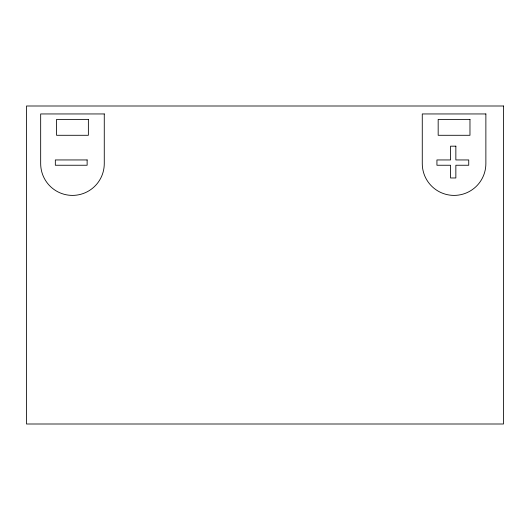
<?xml version="1.0" encoding="UTF-8"?>
<svg xmlns="http://www.w3.org/2000/svg" width="530" height="530" viewBox="0 0 530 530"><rect width="100%" height="100%" fill="white"/><g stroke="black" fill="none" stroke-linecap="round" stroke-linejoin="round"><path stroke-width="0.79" d="M503.5 106L26.5 106L26.5 424L503.5 424L503.5 106M104.271 113.95L40.671 113.95L40.671 163.598A31.8 31.8 0 0 0 72.471 195.398A31.8 31.8 0 0 0 104.271 163.598L104.271 113.95M485.871 113.95L422.271 113.95L422.271 163.598A31.8 31.8 0 0 0 454.071 195.398A31.8 31.8 0 0 0 485.871 163.598L485.871 113.95M88.371 119.389L56.571 119.389L56.571 135.289L88.371 135.289L88.371 119.389M469.971 119.389L438.171 119.389L438.171 135.289L469.971 135.289L469.971 119.389M455.853 146.174L450.553 146.174L450.553 159.947L436.932 159.947L436.932 165.247L450.553 165.247L450.553 177.974L455.853 177.974L455.853 165.247L468.732 165.247L468.732 159.947L455.853 159.947L455.853 146.174M87.132 159.947L55.332 159.947L55.332 165.247L87.132 165.247L87.132 159.947"/></g></svg>
